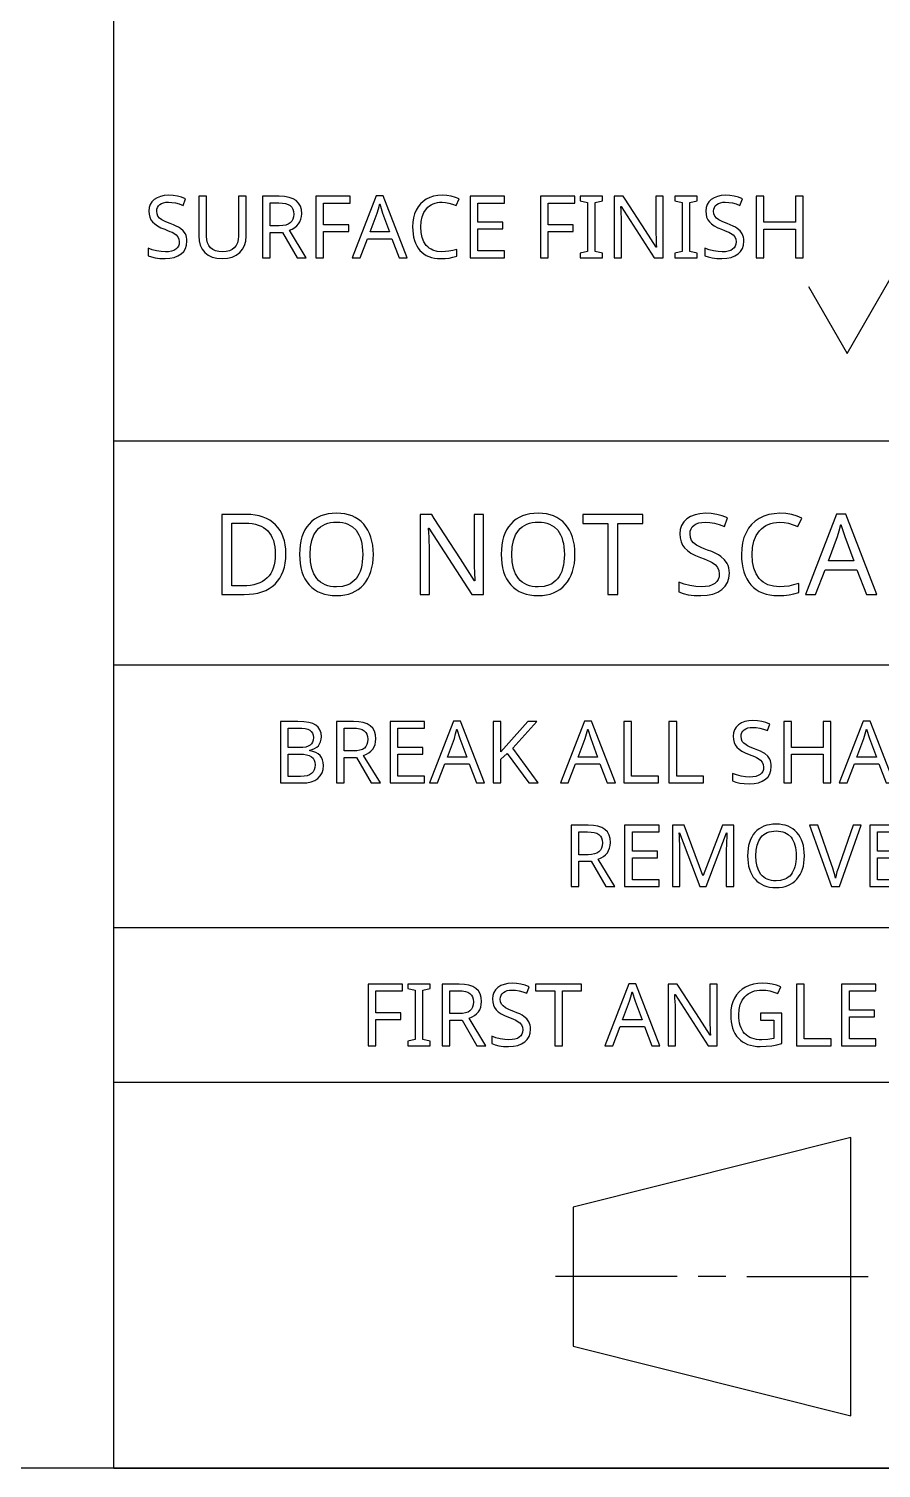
# Model space of a CAD drawing. Extents: x 20 to 297, y 10 to 200.
# Drawn here: x 133.4 to 150.23, y 10 to 38.4 of the extents above; entities that cross this region are included whole.
import ezdxf

# ---------------------------------------------------------------- set-up
doc = ezdxf.new("R2010")
doc.units = 0
doc.header["$LTSCALE"] = 12.7
doc.header["$MEASUREMENT"] = 0
doc.layers.add('BORDER_FRAME', color=7, linetype='CONTINUOUS')
doc.layers.add('TITLE_BLOCK', color=7, linetype='CONTINUOUS')

msp = doc.modelspace()

# ---------------------------------------------------------------- linework, layer by layer
at = {"layer": 'BORDER_FRAME'}
msp.add_line((297, 10), (20, 10), dxfattribs=at)
at = {"layer": 'TITLE_BLOCK'}
for p, q in [((135.075, 10), (135.075, 48.1)), ((149.553, 31.997), (151.153, 34.769)), ((148.791, 33.317), (149.553, 31.997)), ((135.075, 30.269), (165.555, 30.269)), ((135.075, 25.85), (165.555, 25.85)), ((135.075, 20.668), (165.555, 20.668)), ((135.075, 17.62), (165.555, 17.62)), ((149.629, 16.523), (144.143, 15.151)), ((149.629, 11.036), (149.629, 16.523)), ((144.143, 15.151), (144.143, 12.408)), ((146.2, 13.78), (143.8, 13.78)), ((147.16, 13.78), (146.612, 13.78)), ((147.572, 13.78), (149.972, 13.78)), ((144.143, 12.408), (149.629, 11.036)), ((135.075, 10), (165.555, 10))]:
    msp.add_line(p, q, dxfattribs=at)
for points in [[(136.521, 34.209), (136.519, 34.249), (136.513, 34.287), (136.504, 34.322), (136.49, 34.354), (136.49, 34.354), (136.449, 34.412), (136.392, 34.462), (136.392, 34.462), (136.354, 34.486), (136.308, 34.51), (136.253, 34.534), (136.19, 34.559), (136.19, 34.559), (136.137, 34.579), (136.092, 34.598), (136.054, 34.616), (136.024, 34.633), (136.024, 34.633), (135.979, 34.667), (135.947, 34.704), (135.947, 34.704), (135.93, 34.749), (135.93, 34.749), (135.924, 34.804), (135.924, 34.804), (135.928, 34.843), (135.939, 34.878), (135.939, 34.878), (135.958, 34.909), (135.985, 34.934), (135.985, 34.934), (136.018, 34.955), (136.058, 34.969), (136.058, 34.969), (136.103, 34.978), (136.154, 34.981), (136.154, 34.981), (136.223, 34.977), (136.294, 34.965), (136.368, 34.945), (136.445, 34.916), (136.445, 34.916), (136.492, 35.047), (136.414, 35.077), (136.332, 35.098), (136.247, 35.111), (136.157, 35.116), (136.157, 35.116), (136.074, 35.11), (136, 35.094), (136, 35.094), (135.933, 35.068), (135.876, 35.032), (135.876, 35.032), (135.829, 34.986), (135.796, 34.933), (135.796, 34.933), (135.776, 34.873), (135.77, 34.806), (135.77, 34.806), (135.774, 34.742), (135.787, 34.685), (135.787, 34.685), (135.81, 34.634), (135.842, 34.59), (135.842, 34.59), (135.884, 34.55), (135.938, 34.512), (136.004, 34.477), (136.083, 34.445), (136.083, 34.445), (136.138, 34.424), (136.186, 34.404), (136.227, 34.386), (136.26, 34.368), (136.26, 34.368), (136.31, 34.333), (136.344, 34.295), (136.344, 34.295), (136.362, 34.25), (136.362, 34.25), (136.368, 34.195), (136.368, 34.195), (136.364, 34.152), (136.351, 34.113), (136.351, 34.113), (136.329, 34.08), (136.3, 34.052), (136.3, 34.052), (136.26, 34.028), (136.213, 34.012), (136.213, 34.012), (136.158, 34.002), (136.094, 33.999), (136.094, 33.999), (136.012, 34.004), (135.922, 34.018), (135.922, 34.018), (135.835, 34.041), (135.754, 34.071), (135.754, 34.071), (135.754, 33.925), (135.819, 33.899), (135.896, 33.882), (135.986, 33.871), (136.088, 33.867), (136.088, 33.867), (136.184, 33.873), (136.27, 33.89), (136.27, 33.89), (136.344, 33.919), (136.407, 33.959), (136.407, 33.959), (136.457, 34.008), (136.492, 34.067), (136.492, 34.067), (136.514, 34.133), (136.521, 34.209), (136.521, 34.209)], [(137.69, 35.098), (137.538, 35.098), (137.538, 34.312), (137.533, 34.241), (137.517, 34.178), (137.517, 34.178), (137.492, 34.124), (137.456, 34.08), (137.456, 34.08), (137.412, 34.044), (137.358, 34.019), (137.358, 34.019), (137.296, 34.004), (137.226, 33.999), (137.226, 33.999), (137.151, 34.004), (137.086, 34.019), (137.086, 34.019), (137.031, 34.045), (136.986, 34.081), (136.986, 34.081), (136.951, 34.126), (136.927, 34.179), (136.927, 34.179), (136.912, 34.24), (136.907, 34.311), (136.907, 34.311), (136.907, 35.098), (136.754, 35.098), (136.754, 34.316), (136.761, 34.217), (136.784, 34.129), (136.784, 34.129), (136.822, 34.052), (136.875, 33.987), (136.875, 33.987), (136.942, 33.935), (137.02, 33.897), (137.02, 33.897), (137.112, 33.875), (137.216, 33.867), (137.216, 33.867), (137.321, 33.875), (137.414, 33.896), (137.414, 33.896), (137.495, 33.934), (137.564, 33.986), (137.564, 33.986), (137.619, 34.051), (137.658, 34.126), (137.658, 34.126), (137.682, 34.214), (137.69, 34.312), (137.69, 34.312), (137.69, 35.098)], [(138.162, 34.385), (138.404, 34.385), (138.698, 33.884), (138.877, 33.884), (138.544, 34.428), (138.6, 34.451), (138.649, 34.479), (138.649, 34.479), (138.691, 34.513), (138.725, 34.551), (138.725, 34.551), (138.752, 34.594), (138.771, 34.642), (138.771, 34.642), (138.783, 34.695), (138.787, 34.753), (138.787, 34.753), (138.78, 34.834), (138.76, 34.904), (138.76, 34.904), (138.725, 34.963), (138.678, 35.012), (138.678, 35.012), (138.617, 35.049), (138.54, 35.076), (138.54, 35.076), (138.45, 35.093), (138.344, 35.098), (138.344, 35.098), (138.01, 35.098), (138.01, 33.884), (138.162, 33.884), (138.162, 34.385)], [(138.162, 34.515), (138.162, 34.966), (138.336, 34.966), (138.408, 34.963), (138.469, 34.953), (138.469, 34.953), (138.519, 34.936), (138.559, 34.913), (138.559, 34.913), (138.589, 34.883), (138.611, 34.845), (138.611, 34.845), (138.624, 34.799), (138.628, 34.746), (138.628, 34.746), (138.624, 34.692), (138.611, 34.645), (138.611, 34.645), (138.59, 34.606), (138.56, 34.573), (138.56, 34.573), (138.521, 34.548), (138.472, 34.529), (138.472, 34.529), (138.413, 34.519), (138.344, 34.515), (138.344, 34.515), (138.162, 34.515)], [(139.22, 33.884), (139.22, 34.4), (139.714, 34.4), (139.714, 34.533), (139.22, 34.533), (139.22, 34.964), (139.746, 34.964), (139.746, 35.098), (139.068, 35.098), (139.068, 33.884), (139.22, 33.884)], [(140.712, 33.884), (140.871, 33.884), (140.397, 35.103), (140.259, 35.103), (139.785, 33.884), (139.94, 33.884), (140.084, 34.26), (140.566, 34.26), (140.712, 33.884)], [(140.52, 34.395), (140.136, 34.395), (140.274, 34.763), (140.3, 34.85), (140.326, 34.945), (140.326, 34.945), (140.384, 34.763), (140.52, 34.395)], [(141.558, 34.981), (141.624, 34.977), (141.692, 34.964), (141.762, 34.944), (141.833, 34.915), (141.833, 34.915), (141.895, 35.044), (141.82, 35.075), (141.739, 35.098), (141.652, 35.111), (141.559, 35.116), (141.559, 35.116), (141.472, 35.111), (141.391, 35.096), (141.316, 35.073), (141.247, 35.039), (141.247, 35.039), (141.184, 34.997), (141.13, 34.946), (141.13, 34.946), (141.084, 34.888), (141.045, 34.822), (141.045, 34.822), (141.015, 34.748), (140.993, 34.669), (140.98, 34.584), (140.976, 34.493), (140.976, 34.493), (140.978, 34.42), (140.985, 34.351), (140.996, 34.287), (141.012, 34.227), (141.012, 34.227), (141.032, 34.171), (141.057, 34.12), (141.087, 34.073), (141.121, 34.03), (141.121, 34.03), (141.159, 33.992), (141.201, 33.959), (141.247, 33.931), (141.297, 33.908), (141.297, 33.908), (141.35, 33.89), (141.408, 33.877), (141.469, 33.87), (141.534, 33.867), (141.534, 33.867), (141.622, 33.87), (141.699, 33.878), (141.699, 33.878), (141.772, 33.893), (141.847, 33.916), (141.847, 33.916), (141.847, 34.049), (141.768, 34.028), (141.694, 34.013), (141.623, 34.004), (141.556, 34.001), (141.556, 34.001), (141.461, 34.009), (141.377, 34.033), (141.377, 34.033), (141.34, 34.05), (141.306, 34.072), (141.275, 34.098), (141.246, 34.128), (141.246, 34.128), (141.198, 34.199), (141.164, 34.283), (141.164, 34.283), (141.144, 34.38), (141.137, 34.491), (141.137, 34.491), (141.144, 34.599), (141.165, 34.694), (141.165, 34.694), (141.2, 34.778), (141.249, 34.85), (141.249, 34.85), (141.279, 34.88), (141.31, 34.907), (141.345, 34.929), (141.382, 34.948), (141.382, 34.948), (141.422, 34.962), (141.465, 34.973), (141.51, 34.979), (141.558, 34.981), (141.558, 34.981)], [(142.791, 33.884), (142.791, 34.018), (142.265, 34.018), (142.265, 34.452), (142.76, 34.452), (142.76, 34.585), (142.265, 34.585), (142.265, 34.964), (142.791, 34.964), (142.791, 35.098), (142.112, 35.098), (142.112, 33.884), (142.791, 33.884)], [(143.653, 33.884), (143.653, 34.4), (144.146, 34.4), (144.146, 34.533), (143.653, 34.533), (143.653, 34.964), (144.179, 34.964), (144.179, 35.098), (143.5, 35.098), (143.5, 33.884), (143.653, 33.884)], [(144.724, 33.884), (144.724, 33.972), (144.581, 34.004), (144.581, 34.976), (144.724, 35.01), (144.724, 35.098), (144.286, 35.098), (144.286, 35.01), (144.429, 34.976), (144.429, 34.004), (144.286, 33.972), (144.286, 33.884), (144.724, 33.884)], [(145.922, 33.884), (145.922, 35.098), (145.779, 35.098), (145.779, 34.413), (145.779, 34.381), (145.78, 34.341), (145.782, 34.292), (145.784, 34.235), (145.784, 34.235), (145.786, 34.181), (145.788, 34.139), (145.79, 34.11), (145.791, 34.093), (145.791, 34.093), (145.784, 34.093), (145.572, 34.423), (145.174, 35.039), (145.136, 35.098), (144.959, 35.098), (144.959, 33.884), (145.101, 33.884), (145.101, 34.562), (145.1, 34.621), (145.098, 34.684), (145.095, 34.752), (145.091, 34.825), (145.091, 34.825), (145.086, 34.892), (145.093, 34.892), (145.743, 33.884), (145.922, 33.884)], [(146.593, 33.884), (146.593, 33.972), (146.45, 34.004), (146.45, 34.976), (146.593, 35.01), (146.593, 35.098), (146.154, 35.098), (146.154, 35.01), (146.297, 34.976), (146.297, 34.004), (146.154, 33.972), (146.154, 33.884), (146.593, 33.884)], [(147.516, 34.209), (147.515, 34.249), (147.509, 34.287), (147.499, 34.322), (147.485, 34.354), (147.485, 34.354), (147.445, 34.412), (147.387, 34.462), (147.387, 34.462), (147.349, 34.486), (147.303, 34.51), (147.248, 34.534), (147.185, 34.559), (147.185, 34.559), (147.132, 34.579), (147.087, 34.598), (147.049, 34.616), (147.019, 34.633), (147.019, 34.633), (146.974, 34.667), (146.943, 34.704), (146.943, 34.704), (146.925, 34.749), (146.925, 34.749), (146.919, 34.804), (146.919, 34.804), (146.923, 34.843), (146.934, 34.878), (146.934, 34.878), (146.953, 34.909), (146.98, 34.934), (146.98, 34.934), (147.014, 34.955), (147.053, 34.969), (147.053, 34.969), (147.098, 34.978), (147.149, 34.981), (147.149, 34.981), (147.218, 34.977), (147.289, 34.965), (147.363, 34.945), (147.44, 34.916), (147.44, 34.916), (147.487, 35.047), (147.409, 35.077), (147.327, 35.098), (147.242, 35.111), (147.153, 35.116), (147.153, 35.116), (147.07, 35.11), (146.995, 35.094), (146.995, 35.094), (146.929, 35.068), (146.871, 35.032), (146.871, 35.032), (146.825, 34.986), (146.791, 34.933), (146.791, 34.933), (146.772, 34.873), (146.765, 34.806), (146.765, 34.806), (146.769, 34.742), (146.782, 34.685), (146.782, 34.685), (146.805, 34.634), (146.837, 34.59), (146.837, 34.59), (146.879, 34.55), (146.933, 34.512), (147, 34.477), (147.078, 34.445), (147.078, 34.445), (147.134, 34.424), (147.182, 34.404), (147.222, 34.386), (147.255, 34.368), (147.255, 34.368), (147.305, 34.333), (147.339, 34.295), (147.339, 34.295), (147.357, 34.25), (147.357, 34.25), (147.364, 34.195), (147.364, 34.195), (147.359, 34.152), (147.346, 34.113), (147.346, 34.113), (147.325, 34.08), (147.295, 34.052), (147.295, 34.052), (147.256, 34.028), (147.208, 34.012), (147.208, 34.012), (147.153, 34.002), (147.09, 33.999), (147.09, 33.999), (147.007, 34.004), (146.918, 34.018), (146.918, 34.018), (146.83, 34.041), (146.749, 34.071), (146.749, 34.071), (146.749, 33.925), (146.814, 33.899), (146.892, 33.882), (146.981, 33.871), (147.083, 33.867), (147.083, 33.867), (147.18, 33.873), (147.265, 33.89), (147.265, 33.89), (147.339, 33.919), (147.402, 33.959), (147.402, 33.959), (147.452, 34.008), (147.487, 34.067), (147.487, 34.067), (147.509, 34.133), (147.516, 34.209), (147.516, 34.209)], [(148.69, 33.884), (148.69, 35.098), (148.537, 35.098), (148.537, 34.585), (147.914, 34.585), (147.914, 35.098), (147.761, 35.098), (147.761, 33.884), (147.914, 33.884), (147.914, 34.45), (148.537, 34.45), (148.537, 33.884), (148.69, 33.884)], [(138.474, 28.044), (138.471, 28.133), (138.461, 28.218), (138.445, 28.297), (138.422, 28.371), (138.422, 28.371), (138.394, 28.44), (138.359, 28.503), (138.317, 28.562), (138.269, 28.615), (138.269, 28.615), (138.215, 28.662), (138.156, 28.704), (138.092, 28.739), (138.023, 28.767), (138.023, 28.767), (137.949, 28.789), (137.869, 28.805), (137.785, 28.815), (137.696, 28.818), (137.696, 28.818), (137.21, 28.818), (137.21, 27.239), (137.649, 27.239), (137.746, 27.243), (137.837, 27.252), (137.922, 27.268), (138.001, 27.29), (138.001, 27.29), (138.075, 27.319), (138.142, 27.355), (138.204, 27.397), (138.26, 27.446), (138.26, 27.446), (138.311, 27.5), (138.354, 27.561), (138.39, 27.627), (138.42, 27.698), (138.42, 27.698), (138.444, 27.776), (138.461, 27.86), (138.471, 27.949), (138.474, 28.044), (138.474, 28.044)], [(140.202, 28.031), (140.199, 28.123), (140.19, 28.211), (140.174, 28.293), (140.153, 28.37), (140.153, 28.37), (140.126, 28.442), (140.094, 28.509), (140.055, 28.57), (140.011, 28.627), (140.011, 28.627), (139.96, 28.677), (139.905, 28.721), (139.845, 28.758), (139.781, 28.789), (139.781, 28.789), (139.712, 28.812), (139.638, 28.829), (139.56, 28.839), (139.476, 28.843), (139.476, 28.843), (139.39, 28.839), (139.309, 28.829), (139.234, 28.812), (139.163, 28.789), (139.163, 28.789), (139.098, 28.759), (139.038, 28.723), (138.983, 28.68), (138.933, 28.63), (138.933, 28.63), (138.889, 28.574), (138.85, 28.513), (138.817, 28.446), (138.791, 28.374), (138.791, 28.374), (138.77, 28.297), (138.756, 28.214), (138.747, 28.126), (138.744, 28.033), (138.744, 28.033), (138.747, 27.939), (138.756, 27.849), (138.771, 27.766), (138.792, 27.687), (138.792, 27.687), (138.818, 27.615), (138.851, 27.548), (138.89, 27.487), (138.934, 27.431), (138.934, 27.431), (138.984, 27.38), (139.039, 27.337), (139.099, 27.301), (139.164, 27.271), (139.164, 27.271), (139.234, 27.248), (139.309, 27.231), (139.389, 27.221), (139.474, 27.218), (139.474, 27.218), (139.557, 27.221), (139.636, 27.231), (139.71, 27.248), (139.78, 27.272), (139.78, 27.272), (139.844, 27.302), (139.904, 27.34), (139.959, 27.384), (140.01, 27.435), (140.01, 27.435), (140.055, 27.491), (140.093, 27.553), (140.126, 27.62), (140.153, 27.692), (140.153, 27.692), (140.174, 27.769), (140.19, 27.851), (140.199, 27.938), (140.202, 28.031), (140.202, 28.031)], [(142.376, 27.239), (142.376, 28.818), (142.19, 28.818), (142.19, 27.927), (142.191, 27.886), (142.192, 27.834), (142.194, 27.77), (142.197, 27.696), (142.197, 27.696), (142.2, 27.625), (142.202, 27.571), (142.204, 27.533), (142.206, 27.511), (142.206, 27.511), (142.197, 27.511), (141.922, 27.94), (141.403, 28.741), (141.355, 28.818), (141.125, 28.818), (141.125, 27.239), (141.308, 27.239), (141.308, 28.122), (141.308, 28.197), (141.305, 28.279), (141.301, 28.368), (141.295, 28.463), (141.295, 28.463), (141.29, 28.55), (141.299, 28.55), (142.144, 27.239), (142.376, 27.239)], [(144.182, 28.031), (144.179, 28.123), (144.17, 28.211), (144.155, 28.293), (144.134, 28.37), (144.134, 28.37), (144.107, 28.442), (144.074, 28.509), (144.036, 28.57), (143.991, 28.627), (143.991, 28.627), (143.941, 28.677), (143.886, 28.721), (143.826, 28.758), (143.761, 28.789), (143.761, 28.789), (143.693, 28.812), (143.619, 28.829), (143.54, 28.839), (143.457, 28.843), (143.457, 28.843), (143.371, 28.839), (143.29, 28.829), (143.214, 28.812), (143.144, 28.789), (143.144, 28.789), (143.079, 28.759), (143.019, 28.723), (142.964, 28.68), (142.914, 28.63), (142.914, 28.63), (142.869, 28.574), (142.831, 28.513), (142.798, 28.446), (142.771, 28.374), (142.771, 28.374), (142.751, 28.297), (142.737, 28.214), (142.728, 28.126), (142.725, 28.033), (142.725, 28.033), (142.728, 27.939), (142.737, 27.849), (142.752, 27.766), (142.772, 27.687), (142.772, 27.687), (142.799, 27.615), (142.832, 27.548), (142.87, 27.487), (142.915, 27.431), (142.915, 27.431), (142.965, 27.38), (143.02, 27.337), (143.08, 27.301), (143.145, 27.271), (143.145, 27.271), (143.215, 27.248), (143.29, 27.231), (143.37, 27.221), (143.455, 27.218), (143.455, 27.218), (143.538, 27.221), (143.617, 27.231), (143.691, 27.248), (143.76, 27.272), (143.76, 27.272), (143.825, 27.302), (143.885, 27.34), (143.94, 27.384), (143.99, 27.435), (143.99, 27.435), (144.035, 27.491), (144.074, 27.553), (144.107, 27.62), (144.134, 27.692), (144.134, 27.692), (144.155, 27.769), (144.17, 27.851), (144.179, 27.938), (144.182, 28.031), (144.182, 28.031)], [(145.031, 27.239), (145.031, 28.643), (145.521, 28.643), (145.521, 28.818), (144.338, 28.818), (144.338, 28.643), (144.831, 28.643), (144.831, 27.239), (145.031, 27.239)], [(147.23, 27.662), (147.228, 27.715), (147.22, 27.764), (147.207, 27.809), (147.189, 27.851), (147.189, 27.851), (147.137, 27.926), (147.062, 27.991), (147.062, 27.991), (147.013, 28.022), (146.953, 28.053), (146.882, 28.085), (146.8, 28.117), (146.8, 28.117), (146.731, 28.143), (146.672, 28.168), (146.623, 28.191), (146.584, 28.213), (146.584, 28.213), (146.525, 28.258), (146.484, 28.306), (146.484, 28.306), (146.462, 28.364), (146.462, 28.364), (146.454, 28.436), (146.454, 28.436), (146.459, 28.487), (146.474, 28.532), (146.474, 28.532), (146.498, 28.572), (146.533, 28.605), (146.533, 28.605), (146.577, 28.632), (146.628, 28.651), (146.628, 28.651), (146.687, 28.662), (146.753, 28.666), (146.753, 28.666), (146.842, 28.66), (146.935, 28.645), (147.031, 28.618), (147.131, 28.581), (147.131, 28.581), (147.193, 28.752), (147.091, 28.791), (146.984, 28.818), (146.873, 28.835), (146.757, 28.841), (146.757, 28.841), (146.65, 28.834), (146.552, 28.813), (146.552, 28.813), (146.466, 28.779), (146.391, 28.732), (146.391, 28.732), (146.331, 28.672), (146.288, 28.603), (146.288, 28.603), (146.262, 28.525), (146.253, 28.438), (146.253, 28.438), (146.259, 28.356), (146.276, 28.281), (146.276, 28.281), (146.306, 28.215), (146.347, 28.157), (146.347, 28.157), (146.402, 28.105), (146.472, 28.056), (146.559, 28.011), (146.66, 27.969), (146.66, 27.969), (146.733, 27.942), (146.795, 27.916), (146.848, 27.892), (146.89, 27.869), (146.89, 27.869), (146.956, 27.823), (146.999, 27.774), (146.999, 27.774), (147.023, 27.716), (147.023, 27.716), (147.032, 27.644), (147.032, 27.644), (147.026, 27.588), (147.009, 27.537), (147.009, 27.537), (146.981, 27.494), (146.942, 27.458), (146.942, 27.458), (146.891, 27.427), (146.83, 27.406), (146.83, 27.406), (146.758, 27.394), (146.675, 27.389), (146.675, 27.389), (146.568, 27.396), (146.452, 27.414), (146.452, 27.414), (146.338, 27.444), (146.233, 27.482), (146.233, 27.482), (146.233, 27.292), (146.317, 27.26), (146.418, 27.236), (146.534, 27.222), (146.667, 27.218), (146.667, 27.218), (146.792, 27.225), (146.903, 27.247), (146.903, 27.247), (147, 27.284), (147.081, 27.337), (147.081, 27.337), (147.146, 27.401), (147.193, 27.477), (147.193, 27.477), (147.221, 27.564), (147.23, 27.662), (147.23, 27.662)], [(148.225, 28.666), (148.311, 28.66), (148.399, 28.644), (148.49, 28.617), (148.583, 28.579), (148.583, 28.579), (148.663, 28.748), (148.566, 28.788), (148.461, 28.817), (148.348, 28.835), (148.227, 28.841), (148.227, 28.841), (148.114, 28.834), (148.009, 28.816), (147.911, 28.785), (147.821, 28.741), (147.821, 28.741), (147.74, 28.686), (147.669, 28.62), (147.669, 28.62), (147.609, 28.545), (147.559, 28.458), (147.559, 28.458), (147.519, 28.363), (147.491, 28.26), (147.475, 28.149), (147.469, 28.031), (147.469, 28.031), (147.472, 27.936), (147.481, 27.847), (147.495, 27.764), (147.515, 27.685), (147.515, 27.685), (147.542, 27.613), (147.575, 27.546), (147.613, 27.485), (147.657, 27.429), (147.657, 27.429), (147.706, 27.38), (147.761, 27.337), (147.821, 27.3), (147.886, 27.271), (147.886, 27.271), (147.955, 27.248), (148.03, 27.231), (148.11, 27.221), (148.195, 27.218), (148.195, 27.218), (148.308, 27.221), (148.408, 27.232), (148.408, 27.232), (148.503, 27.251), (148.602, 27.282), (148.602, 27.282), (148.602, 27.454), (148.499, 27.427), (148.402, 27.407), (148.309, 27.396), (148.223, 27.392), (148.223, 27.392), (148.099, 27.402), (147.99, 27.433), (147.99, 27.433), (147.942, 27.456), (147.898, 27.484), (147.857, 27.518), (147.82, 27.557), (147.82, 27.557), (147.758, 27.649), (147.713, 27.758), (147.713, 27.758), (147.687, 27.884), (147.678, 28.029), (147.678, 28.029), (147.687, 28.169), (147.714, 28.293), (147.714, 28.293), (147.76, 28.402), (147.824, 28.495), (147.824, 28.495), (147.862, 28.535), (147.904, 28.57), (147.948, 28.599), (147.997, 28.622), (147.997, 28.622), (148.049, 28.641), (148.104, 28.655), (148.163, 28.663), (148.225, 28.666), (148.225, 28.666)], [(149.936, 27.239), (150.142, 27.239), (149.527, 28.824), (149.348, 28.824), (148.731, 27.239), (148.932, 27.239), (149.12, 27.729), (149.746, 27.729), (149.936, 27.239)], [(138.265, 28.037), (138.262, 27.961), (138.255, 27.89), (138.242, 27.823), (138.224, 27.762), (138.224, 27.762), (138.201, 27.706), (138.174, 27.654), (138.141, 27.608), (138.104, 27.567), (138.104, 27.567), (138.061, 27.53), (138.014, 27.498), (137.961, 27.471), (137.903, 27.449), (137.903, 27.449), (137.841, 27.432), (137.773, 27.42), (137.701, 27.412), (137.623, 27.41), (137.623, 27.41), (137.409, 27.41), (137.409, 28.648), (137.668, 28.648), (137.74, 28.646), (137.808, 28.639), (137.871, 28.627), (137.929, 28.61), (137.929, 28.61), (137.983, 28.588), (138.032, 28.561), (138.076, 28.529), (138.116, 28.493), (138.116, 28.493), (138.151, 28.452), (138.181, 28.406), (138.206, 28.356), (138.227, 28.302), (138.227, 28.302), (138.244, 28.242), (138.255, 28.178), (138.262, 28.11), (138.265, 28.037), (138.265, 28.037)], [(138.954, 28.031), (138.962, 28.177), (138.986, 28.305), (138.986, 28.305), (139.028, 28.414), (139.086, 28.505), (139.086, 28.505), (139.121, 28.543), (139.16, 28.576), (139.203, 28.604), (139.249, 28.627), (139.249, 28.627), (139.3, 28.645), (139.355, 28.658), (139.414, 28.665), (139.476, 28.668), (139.476, 28.668), (139.537, 28.665), (139.595, 28.658), (139.649, 28.645), (139.699, 28.627), (139.699, 28.627), (139.787, 28.577), (139.861, 28.507), (139.861, 28.507), (139.891, 28.465), (139.917, 28.417), (139.939, 28.365), (139.958, 28.307), (139.958, 28.307), (139.972, 28.245), (139.983, 28.179), (139.989, 28.107), (139.991, 28.031), (139.991, 28.031), (139.989, 27.954), (139.983, 27.882), (139.972, 27.815), (139.958, 27.752), (139.958, 27.752), (139.939, 27.695), (139.917, 27.642), (139.89, 27.594), (139.859, 27.551), (139.859, 27.551), (139.825, 27.513), (139.786, 27.48), (139.743, 27.452), (139.696, 27.429), (139.696, 27.429), (139.593, 27.399), (139.474, 27.389), (139.474, 27.389), (139.412, 27.392), (139.354, 27.4), (139.3, 27.413), (139.249, 27.431), (139.249, 27.431), (139.203, 27.454), (139.16, 27.482), (139.121, 27.515), (139.086, 27.554), (139.086, 27.554), (139.028, 27.645), (138.986, 27.754), (138.986, 27.754), (138.962, 27.883), (138.954, 28.031), (138.954, 28.031)], [(142.934, 28.031), (142.942, 28.177), (142.967, 28.305), (142.967, 28.305), (143.009, 28.414), (143.067, 28.505), (143.067, 28.505), (143.102, 28.543), (143.141, 28.576), (143.184, 28.604), (143.23, 28.627), (143.23, 28.627), (143.281, 28.645), (143.336, 28.658), (143.395, 28.665), (143.457, 28.668), (143.457, 28.668), (143.518, 28.665), (143.576, 28.658), (143.629, 28.645), (143.679, 28.627), (143.679, 28.627), (143.768, 28.577), (143.841, 28.507), (143.841, 28.507), (143.872, 28.465), (143.898, 28.417), (143.92, 28.365), (143.938, 28.307), (143.938, 28.307), (143.953, 28.245), (143.964, 28.179), (143.97, 28.107), (143.972, 28.031), (143.972, 28.031), (143.97, 27.954), (143.964, 27.882), (143.953, 27.815), (143.938, 27.752), (143.938, 27.752), (143.92, 27.695), (143.898, 27.642), (143.871, 27.594), (143.84, 27.551), (143.84, 27.551), (143.805, 27.513), (143.767, 27.48), (143.724, 27.452), (143.677, 27.429), (143.677, 27.429), (143.574, 27.399), (143.455, 27.389), (143.455, 27.389), (143.393, 27.392), (143.335, 27.4), (143.281, 27.413), (143.23, 27.431), (143.23, 27.431), (143.184, 27.454), (143.141, 27.482), (143.102, 27.515), (143.067, 27.554), (143.067, 27.554), (143.009, 27.645), (142.967, 27.754), (142.967, 27.754), (142.942, 27.883), (142.934, 28.031), (142.934, 28.031)], [(149.687, 27.905), (149.187, 27.905), (149.366, 28.383), (149.401, 28.495), (149.434, 28.619), (149.434, 28.619), (149.51, 28.383), (149.687, 27.905)], [(138.367, 24.735), (138.367, 23.521), (138.794, 23.521), (138.888, 23.526), (138.971, 23.543), (138.971, 23.543), (139.043, 23.572), (139.105, 23.612), (139.105, 23.612), (139.153, 23.662), (139.188, 23.721), (139.188, 23.721), (139.209, 23.789), (139.216, 23.866), (139.216, 23.866), (139.212, 23.923), (139.199, 23.974), (139.199, 23.974), (139.179, 24.02), (139.15, 24.06), (139.15, 24.06), (139.112, 24.093), (139.065, 24.12), (139.065, 24.12), (139.009, 24.141), (138.944, 24.157), (138.944, 24.157), (138.944, 24.165), (138.996, 24.178), (139.042, 24.198), (139.042, 24.198), (139.082, 24.224), (139.115, 24.256), (139.115, 24.256), (139.141, 24.293), (139.159, 24.335), (139.159, 24.335), (139.171, 24.383), (139.174, 24.434), (139.174, 24.434), (139.168, 24.506), (139.147, 24.569), (139.147, 24.569), (139.113, 24.62), (139.113, 24.62), (139.066, 24.662), (139.066, 24.662), (139.003, 24.694), (138.924, 24.717), (138.924, 24.717), (138.827, 24.73), (138.713, 24.735), (138.713, 24.735), (138.367, 24.735)], [(139.625, 24.022), (139.867, 24.022), (140.161, 23.521), (140.34, 23.521), (140.007, 24.065), (140.063, 24.088), (140.112, 24.116), (140.112, 24.116), (140.154, 24.149), (140.188, 24.188), (140.188, 24.188), (140.215, 24.231), (140.234, 24.279), (140.234, 24.279), (140.246, 24.332), (140.25, 24.39), (140.25, 24.39), (140.243, 24.471), (140.223, 24.541), (140.223, 24.541), (140.188, 24.6), (140.141, 24.649), (140.141, 24.649), (140.08, 24.686), (140.003, 24.713), (140.003, 24.713), (139.913, 24.729), (139.807, 24.735), (139.807, 24.735), (139.473, 24.735), (139.473, 23.521), (139.625, 23.521), (139.625, 24.022)], [(141.209, 23.521), (141.209, 23.655), (140.683, 23.655), (140.683, 24.089), (141.178, 24.089), (141.178, 24.222), (140.683, 24.222), (140.683, 24.6), (141.209, 24.6), (141.209, 24.735), (140.531, 24.735), (140.531, 23.521), (141.209, 23.521)], [(142.238, 23.521), (142.397, 23.521), (141.923, 24.74), (141.786, 24.74), (141.311, 23.521), (141.466, 23.521), (141.61, 23.897), (142.092, 23.897), (142.238, 23.521)], [(143.452, 23.521), (142.952, 24.206), (143.432, 24.735), (143.254, 24.735), (142.821, 24.252), (142.717, 24.136), (142.717, 24.735), (142.564, 24.735), (142.564, 23.521), (142.717, 23.521), (142.717, 23.992), (142.84, 24.1), (143.271, 23.521), (143.452, 23.521)], [(144.82, 23.521), (144.979, 23.521), (144.506, 24.74), (144.368, 24.74), (143.893, 23.521), (144.048, 23.521), (144.192, 23.897), (144.674, 23.897), (144.82, 23.521)], [(145.146, 23.521), (145.829, 23.521), (145.829, 23.657), (145.299, 23.657), (145.299, 24.735), (145.146, 24.735), (145.146, 23.521)], [(146.037, 23.521), (146.721, 23.521), (146.721, 23.657), (146.19, 23.657), (146.19, 24.735), (146.037, 24.735), (146.037, 23.521)], [(148.058, 23.845), (148.057, 23.886), (148.051, 23.924), (148.041, 23.959), (148.027, 23.991), (148.027, 23.991), (147.987, 24.048), (147.929, 24.099), (147.929, 24.099), (147.891, 24.123), (147.845, 24.147), (147.79, 24.171), (147.727, 24.196), (147.727, 24.196), (147.674, 24.216), (147.629, 24.235), (147.591, 24.253), (147.561, 24.27), (147.561, 24.27), (147.516, 24.304), (147.485, 24.341), (147.485, 24.341), (147.467, 24.386), (147.467, 24.386), (147.461, 24.441), (147.461, 24.441), (147.465, 24.48), (147.476, 24.515), (147.476, 24.515), (147.495, 24.546), (147.522, 24.571), (147.522, 24.571), (147.556, 24.592), (147.595, 24.606), (147.595, 24.606), (147.64, 24.615), (147.691, 24.618), (147.691, 24.618), (147.76, 24.614), (147.831, 24.602), (147.905, 24.581), (147.982, 24.553), (147.982, 24.553), (148.029, 24.684), (147.951, 24.714), (147.869, 24.735), (147.784, 24.748), (147.695, 24.752), (147.695, 24.752), (147.612, 24.747), (147.537, 24.731), (147.537, 24.731), (147.471, 24.705), (147.413, 24.668), (147.413, 24.668), (147.367, 24.623), (147.333, 24.57), (147.333, 24.57), (147.314, 24.51), (147.307, 24.443), (147.307, 24.443), (147.311, 24.379), (147.324, 24.322), (147.324, 24.322), (147.347, 24.271), (147.379, 24.227), (147.379, 24.227), (147.421, 24.186), (147.475, 24.149), (147.542, 24.114), (147.62, 24.082), (147.62, 24.082), (147.676, 24.061), (147.724, 24.041), (147.764, 24.022), (147.797, 24.005), (147.797, 24.005), (147.847, 23.97), (147.881, 23.932), (147.881, 23.932), (147.899, 23.887), (147.899, 23.887), (147.906, 23.832), (147.906, 23.832), (147.901, 23.789), (147.888, 23.75), (147.888, 23.75), (147.867, 23.717), (147.837, 23.688), (147.837, 23.688), (147.798, 23.665), (147.75, 23.649), (147.75, 23.649), (147.695, 23.639), (147.632, 23.636), (147.632, 23.636), (147.549, 23.641), (147.46, 23.655), (147.46, 23.655), (147.372, 23.678), (147.291, 23.708), (147.291, 23.708), (147.291, 23.561), (147.356, 23.536), (147.434, 23.518), (147.523, 23.508), (147.625, 23.504), (147.625, 23.504), (147.722, 23.51), (147.807, 23.526), (147.807, 23.526), (147.881, 23.555), (147.944, 23.595), (147.944, 23.595), (147.994, 23.645), (148.029, 23.703), (148.029, 23.703), (148.051, 23.77), (148.058, 23.845), (148.058, 23.845)], [(149.232, 23.521), (149.232, 24.735), (149.079, 24.735), (149.079, 24.222), (148.456, 24.222), (148.456, 24.735), (148.303, 24.735), (148.303, 23.521), (148.456, 23.521), (148.456, 24.087), (149.079, 24.087), (149.079, 23.521), (149.232, 23.521)], [(150.326, 23.521), (150.484, 23.521), (150.011, 24.74), (149.873, 24.74), (149.399, 23.521), (149.553, 23.521), (149.698, 23.897), (150.18, 23.897), (150.326, 23.521)], [(138.52, 24.218), (138.52, 24.604), (138.721, 24.604), (138.792, 24.602), (138.854, 24.593), (138.854, 24.593), (138.905, 24.579), (138.945, 24.56), (138.945, 24.56), (138.976, 24.535), (138.976, 24.535), (138.998, 24.502), (138.998, 24.502), (139.012, 24.463), (139.017, 24.417), (139.017, 24.417), (139.012, 24.367), (139, 24.325), (139, 24.325), (138.98, 24.29), (138.98, 24.29), (138.952, 24.264), (138.952, 24.264), (138.914, 24.244), (138.867, 24.229), (138.867, 24.229), (138.811, 24.221), (138.744, 24.218), (138.744, 24.218), (138.52, 24.218)], [(139.625, 24.152), (139.625, 24.603), (139.799, 24.603), (139.871, 24.6), (139.932, 24.59), (139.932, 24.59), (139.982, 24.573), (140.022, 24.55), (140.022, 24.55), (140.052, 24.519), (140.074, 24.482), (140.074, 24.482), (140.087, 24.436), (140.091, 24.383), (140.091, 24.383), (140.087, 24.329), (140.074, 24.282), (140.074, 24.282), (140.053, 24.243), (140.023, 24.21), (140.023, 24.21), (139.984, 24.184), (139.935, 24.166), (139.935, 24.166), (139.876, 24.155), (139.807, 24.152), (139.807, 24.152), (139.625, 24.152)], [(142.046, 24.032), (141.662, 24.032), (141.8, 24.4), (141.826, 24.487), (141.852, 24.582), (141.852, 24.582), (141.91, 24.4), (142.046, 24.032)], [(144.628, 24.032), (144.244, 24.032), (144.382, 24.4), (144.409, 24.487), (144.434, 24.582), (144.434, 24.582), (144.492, 24.4), (144.628, 24.032)], [(150.134, 24.032), (149.749, 24.032), (149.887, 24.4), (149.914, 24.487), (149.94, 24.582), (149.94, 24.582), (149.998, 24.4), (150.134, 24.032)], [(138.52, 24.09), (138.753, 24.09), (138.823, 24.087), (138.884, 24.077), (138.884, 24.077), (138.935, 24.061), (138.978, 24.038), (138.978, 24.038), (139.01, 24.008), (139.01, 24.008), (139.033, 23.972), (139.033, 23.972), (139.048, 23.928), (139.052, 23.878), (139.052, 23.878), (139.048, 23.824), (139.034, 23.777), (139.034, 23.777), (139.012, 23.738), (138.982, 23.707), (138.982, 23.707), (138.941, 23.682), (138.892, 23.664), (138.892, 23.664), (138.833, 23.654), (138.765, 23.65), (138.765, 23.65), (138.52, 23.65), (138.52, 24.09)], [(144.258, 21.976), (144.499, 21.976), (144.793, 21.475), (144.972, 21.475), (144.639, 22.019), (144.696, 22.042), (144.744, 22.07), (144.744, 22.07), (144.786, 22.103), (144.821, 22.141), (144.821, 22.141), (144.847, 22.185), (144.866, 22.233), (144.866, 22.233), (144.878, 22.286), (144.882, 22.344), (144.882, 22.344), (144.875, 22.425), (144.855, 22.494), (144.855, 22.494), (144.821, 22.554), (144.773, 22.602), (144.773, 22.602), (144.712, 22.64), (144.636, 22.667), (144.636, 22.667), (144.545, 22.683), (144.44, 22.689), (144.44, 22.689), (144.105, 22.689), (144.105, 21.475), (144.258, 21.475), (144.258, 21.976)], [(144.258, 22.106), (144.258, 22.557), (144.431, 22.557), (144.503, 22.553), (144.564, 22.543), (144.564, 22.543), (144.615, 22.527), (144.655, 22.504), (144.655, 22.504), (144.685, 22.473), (144.706, 22.435), (144.706, 22.435), (144.719, 22.39), (144.724, 22.337), (144.724, 22.337), (144.719, 22.283), (144.706, 22.236), (144.706, 22.236), (144.685, 22.196), (144.655, 22.164), (144.655, 22.164), (144.616, 22.138), (144.567, 22.12), (144.567, 22.12), (144.508, 22.109), (144.44, 22.106), (144.44, 22.106), (144.258, 22.106)], [(145.841, 21.475), (145.841, 21.609), (145.316, 21.609), (145.316, 22.043), (145.811, 22.043), (145.811, 22.176), (145.316, 22.176), (145.316, 22.554), (145.841, 22.554), (145.841, 22.689), (145.163, 22.689), (145.163, 21.475), (145.841, 21.475)], [(146.645, 21.475), (146.77, 21.475), (147.175, 22.538), (147.182, 22.538), (147.177, 22.446), (147.173, 22.363), (147.171, 22.288), (147.17, 22.221), (147.17, 22.221), (147.17, 21.475), (147.321, 21.475), (147.321, 22.689), (147.097, 22.689), (146.716, 21.694), (146.709, 21.694), (146.335, 22.689), (146.109, 22.689), (146.109, 21.475), (146.25, 21.475), (146.25, 22.211), (146.249, 22.305), (146.247, 22.391), (146.243, 22.469), (146.238, 22.539), (146.238, 22.539), (146.244, 22.539), (146.645, 21.475)], [(148.712, 22.083), (148.709, 22.154), (148.702, 22.222), (148.691, 22.285), (148.674, 22.344), (148.674, 22.344), (148.654, 22.399), (148.629, 22.451), (148.599, 22.498), (148.565, 22.542), (148.565, 22.542), (148.526, 22.581), (148.484, 22.614), (148.437, 22.643), (148.388, 22.666), (148.388, 22.666), (148.335, 22.685), (148.278, 22.697), (148.218, 22.705), (148.154, 22.708), (148.154, 22.708), (148.087, 22.705), (148.025, 22.697), (147.967, 22.685), (147.913, 22.666), (147.913, 22.666), (147.863, 22.643), (147.817, 22.615), (147.774, 22.582), (147.736, 22.544), (147.736, 22.544), (147.702, 22.501), (147.672, 22.454), (147.647, 22.403), (147.626, 22.347), (147.626, 22.347), (147.611, 22.288), (147.599, 22.225), (147.593, 22.157), (147.59, 22.085), (147.59, 22.085), (147.593, 22.012), (147.6, 21.944), (147.611, 21.879), (147.627, 21.819), (147.627, 21.819), (147.648, 21.764), (147.673, 21.712), (147.702, 21.665), (147.737, 21.622), (147.737, 21.622), (147.775, 21.583), (147.817, 21.55), (147.864, 21.522), (147.914, 21.499), (147.914, 21.499), (147.967, 21.481), (148.025, 21.468), (148.087, 21.46), (148.152, 21.458), (148.152, 21.458), (148.216, 21.461), (148.277, 21.468), (148.334, 21.481), (148.387, 21.499), (148.387, 21.499), (148.437, 21.523), (148.483, 21.552), (148.525, 21.586), (148.564, 21.625), (148.564, 21.625), (148.598, 21.668), (148.628, 21.716), (148.654, 21.767), (148.674, 21.823), (148.674, 21.823), (148.691, 21.882), (148.702, 21.945), (148.709, 22.012), (148.712, 22.083), (148.712, 22.083)], [(147.752, 22.083), (147.758, 22.196), (147.777, 22.294), (147.777, 22.294), (147.809, 22.378), (147.854, 22.448), (147.854, 22.448), (147.881, 22.477), (147.91, 22.503), (147.943, 22.524), (147.979, 22.542), (147.979, 22.542), (148.018, 22.556), (148.061, 22.565), (148.106, 22.571), (148.154, 22.573), (148.154, 22.573), (148.201, 22.571), (148.245, 22.565), (148.286, 22.556), (148.325, 22.542), (148.325, 22.542), (148.393, 22.503), (148.449, 22.45), (148.449, 22.45), (148.473, 22.417), (148.493, 22.38), (148.51, 22.34), (148.524, 22.296), (148.524, 22.296), (148.535, 22.248), (148.543, 22.197), (148.548, 22.142), (148.55, 22.083), (148.55, 22.083), (148.548, 22.024), (148.543, 21.969), (148.535, 21.917), (148.524, 21.869), (148.524, 21.869), (148.51, 21.825), (148.493, 21.784), (148.472, 21.748), (148.448, 21.715), (148.448, 21.715), (148.422, 21.685), (148.392, 21.66), (148.359, 21.638), (148.323, 21.621), (148.323, 21.621), (148.243, 21.598), (148.152, 21.59), (148.152, 21.59), (148.104, 21.592), (148.06, 21.598), (148.018, 21.608), (147.979, 21.622), (147.979, 21.622), (147.943, 21.639), (147.91, 21.661), (147.881, 21.687), (147.854, 21.716), (147.854, 21.716), (147.809, 21.786), (147.777, 21.871), (147.777, 21.871), (147.758, 21.97), (147.752, 22.083), (147.752, 22.083)], [(148.815, 22.689), (149.248, 21.475), (149.402, 21.475), (149.835, 22.689), (149.673, 22.689), (149.402, 21.913), (149.376, 21.835), (149.354, 21.764), (149.337, 21.701), (149.325, 21.645), (149.325, 21.645), (149.311, 21.705), (149.293, 21.77), (149.273, 21.838), (149.248, 21.91), (149.248, 21.91), (148.975, 22.689), (148.815, 22.689)], [(150.679, 21.475), (150.679, 21.609), (150.153, 21.609), (150.153, 22.043), (150.648, 22.043), (150.648, 22.176), (150.153, 22.176), (150.153, 22.554), (150.679, 22.554), (150.679, 22.689), (150.001, 22.689), (150.001, 21.475), (150.679, 21.475)], [(140.252, 18.337), (140.252, 18.853), (140.745, 18.853), (140.745, 18.987), (140.252, 18.987), (140.252, 19.417), (140.778, 19.417), (140.778, 19.552), (140.099, 19.552), (140.099, 18.337), (140.252, 18.337)], [(141.323, 18.337), (141.323, 18.425), (141.181, 18.458), (141.181, 19.43), (141.323, 19.464), (141.323, 19.552), (140.885, 19.552), (140.885, 19.464), (141.028, 19.43), (141.028, 18.458), (140.885, 18.425), (140.885, 18.337), (141.323, 18.337)], [(141.711, 18.839), (141.953, 18.839), (142.247, 18.337), (142.425, 18.337), (142.092, 18.881), (142.149, 18.905), (142.198, 18.933), (142.198, 18.933), (142.24, 18.966), (142.274, 19.004), (142.274, 19.004), (142.301, 19.047), (142.32, 19.096), (142.32, 19.096), (142.332, 19.149), (142.336, 19.207), (142.336, 19.207), (142.329, 19.288), (142.308, 19.357), (142.308, 19.357), (142.274, 19.417), (142.227, 19.465), (142.227, 19.465), (142.166, 19.503), (142.089, 19.53), (142.089, 19.53), (141.999, 19.546), (141.893, 19.552), (141.893, 19.552), (141.558, 19.552), (141.558, 18.337), (141.711, 18.337), (141.711, 18.839)], [(141.711, 18.969), (141.711, 19.42), (141.885, 19.42), (141.957, 19.416), (142.018, 19.406), (142.018, 19.406), (142.068, 19.39), (142.108, 19.366), (142.108, 19.366), (142.138, 19.336), (142.16, 19.298), (142.16, 19.298), (142.173, 19.253), (142.177, 19.199), (142.177, 19.199), (142.173, 19.146), (142.16, 19.099), (142.16, 19.099), (142.139, 19.059), (142.109, 19.027), (142.109, 19.027), (142.07, 19.001), (142.021, 18.983), (142.021, 18.983), (141.962, 18.972), (141.893, 18.969), (141.893, 18.969), (141.711, 18.969)], [(143.305, 18.662), (143.303, 18.703), (143.297, 18.741), (143.287, 18.776), (143.273, 18.807), (143.273, 18.807), (143.233, 18.865), (143.175, 18.915), (143.175, 18.915), (143.138, 18.939), (143.092, 18.963), (143.037, 18.988), (142.974, 19.013), (142.974, 19.013), (142.921, 19.033), (142.876, 19.052), (142.838, 19.07), (142.808, 19.087), (142.808, 19.087), (142.762, 19.121), (142.731, 19.158), (142.731, 19.158), (142.714, 19.203), (142.714, 19.203), (142.708, 19.258), (142.708, 19.258), (142.712, 19.297), (142.723, 19.332), (142.723, 19.332), (142.742, 19.362), (142.769, 19.388), (142.769, 19.388), (142.802, 19.408), (142.842, 19.423), (142.842, 19.423), (142.887, 19.432), (142.938, 19.435), (142.938, 19.435), (143.007, 19.43), (143.078, 19.418), (143.152, 19.398), (143.229, 19.37), (143.229, 19.37), (143.276, 19.501), (143.198, 19.531), (143.116, 19.552), (143.03, 19.565), (142.941, 19.569), (142.941, 19.569), (142.858, 19.564), (142.783, 19.547), (142.783, 19.547), (142.717, 19.522), (142.66, 19.485), (142.66, 19.485), (142.613, 19.439), (142.58, 19.386), (142.58, 19.386), (142.56, 19.326), (142.553, 19.259), (142.553, 19.259), (142.558, 19.196), (142.571, 19.139), (142.571, 19.139), (142.594, 19.088), (142.626, 19.043), (142.626, 19.043), (142.668, 19.003), (142.722, 18.966), (142.788, 18.931), (142.867, 18.899), (142.867, 18.899), (142.922, 18.878), (142.97, 18.858), (143.011, 18.839), (143.043, 18.822), (143.043, 18.822), (143.094, 18.786), (143.127, 18.749), (143.127, 18.749), (143.146, 18.704), (143.146, 18.704), (143.152, 18.649), (143.152, 18.649), (143.148, 18.605), (143.135, 18.567), (143.135, 18.567), (143.113, 18.533), (143.083, 18.505), (143.083, 18.505), (143.044, 18.482), (142.997, 18.465), (142.997, 18.465), (142.942, 18.456), (142.878, 18.453), (142.878, 18.453), (142.795, 18.458), (142.706, 18.472), (142.706, 18.472), (142.618, 18.495), (142.538, 18.524), (142.538, 18.524), (142.538, 18.378), (142.603, 18.353), (142.68, 18.335), (142.77, 18.324), (142.871, 18.321), (142.871, 18.321), (142.968, 18.326), (143.053, 18.343), (143.053, 18.343), (143.127, 18.372), (143.19, 18.412), (143.19, 18.412), (143.24, 18.462), (143.276, 18.52), (143.276, 18.52), (143.298, 18.587), (143.305, 18.662), (143.305, 18.662)], [(143.935, 18.337), (143.935, 19.417), (144.312, 19.417), (144.312, 19.552), (143.401, 19.552), (143.401, 19.417), (143.781, 19.417), (143.781, 18.337), (143.935, 18.337)], [(145.699, 18.337), (145.858, 18.337), (145.385, 19.557), (145.247, 19.557), (144.773, 18.337), (144.927, 18.337), (145.072, 18.714), (145.553, 18.714), (145.699, 18.337)], [(145.508, 18.849), (145.123, 18.849), (145.261, 19.217), (145.288, 19.304), (145.313, 19.399), (145.313, 19.399), (145.371, 19.217), (145.508, 18.849)], [(146.988, 18.337), (146.988, 19.552), (146.845, 19.552), (146.845, 18.866), (146.845, 18.835), (146.846, 18.795), (146.847, 18.746), (146.85, 18.689), (146.85, 18.689), (146.852, 18.634), (146.854, 18.592), (146.855, 18.563), (146.856, 18.547), (146.856, 18.547), (146.85, 18.547), (146.638, 18.876), (146.239, 19.493), (146.202, 19.552), (146.025, 19.552), (146.025, 18.337), (146.166, 18.337), (146.166, 19.016), (146.166, 19.074), (146.164, 19.137), (146.161, 19.205), (146.156, 19.278), (146.156, 19.278), (146.152, 19.346), (146.159, 19.346), (146.809, 18.337), (146.988, 18.337)], [(147.845, 18.979), (147.845, 18.842), (148.111, 18.842), (148.111, 18.482), (147.993, 18.46), (147.873, 18.453), (147.873, 18.453), (147.819, 18.455), (147.768, 18.461), (147.72, 18.47), (147.676, 18.484), (147.676, 18.484), (147.635, 18.501), (147.597, 18.523), (147.563, 18.549), (147.532, 18.578), (147.532, 18.578), (147.505, 18.611), (147.481, 18.648), (147.461, 18.688), (147.444, 18.732), (147.444, 18.732), (147.432, 18.78), (147.423, 18.831), (147.417, 18.886), (147.415, 18.945), (147.415, 18.945), (147.423, 19.052), (147.445, 19.148), (147.445, 19.148), (147.462, 19.191), (147.484, 19.232), (147.509, 19.269), (147.537, 19.303), (147.537, 19.303), (147.569, 19.334), (147.604, 19.361), (147.642, 19.383), (147.683, 19.401), (147.683, 19.401), (147.727, 19.416), (147.773, 19.426), (147.823, 19.432), (147.876, 19.435), (147.876, 19.435), (147.953, 19.43), (148.031, 19.417), (148.11, 19.395), (148.189, 19.365), (148.189, 19.365), (148.247, 19.498), (148.162, 19.529), (148.073, 19.551), (147.981, 19.565), (147.885, 19.569), (147.885, 19.569), (147.792, 19.564), (147.704, 19.55), (147.624, 19.527), (147.549, 19.493), (147.549, 19.493), (147.482, 19.452), (147.424, 19.401), (147.424, 19.401), (147.373, 19.343), (147.331, 19.277), (147.331, 19.277), (147.298, 19.203), (147.275, 19.123), (147.261, 19.037), (147.256, 18.945), (147.256, 18.945), (147.258, 18.873), (147.265, 18.805), (147.277, 18.741), (147.293, 18.682), (147.293, 18.682), (147.315, 18.627), (147.341, 18.576), (147.372, 18.528), (147.408, 18.485), (147.408, 18.485), (147.448, 18.447), (147.491, 18.413), (147.539, 18.385), (147.59, 18.361), (147.59, 18.361), (147.646, 18.344), (147.706, 18.331), (147.77, 18.323), (147.837, 18.321), (147.837, 18.321), (147.96, 18.325), (148.068, 18.337), (148.068, 18.337), (148.167, 18.356), (148.264, 18.383), (148.264, 18.383), (148.264, 18.979), (147.845, 18.979)], [(148.556, 18.337), (149.239, 18.337), (149.239, 18.474), (148.708, 18.474), (148.708, 19.552), (148.556, 19.552), (148.556, 18.337)], [(150.125, 18.337), (150.125, 18.472), (149.6, 18.472), (149.6, 18.905), (150.094, 18.905), (150.094, 19.038), (149.6, 19.038), (149.6, 19.417), (150.125, 19.417), (150.125, 19.552), (149.447, 19.552), (149.447, 18.337), (150.125, 18.337)]]:
    msp.add_lwpolyline(points, close=True, dxfattribs=at)

doc.saveas('drawing.dxf')
